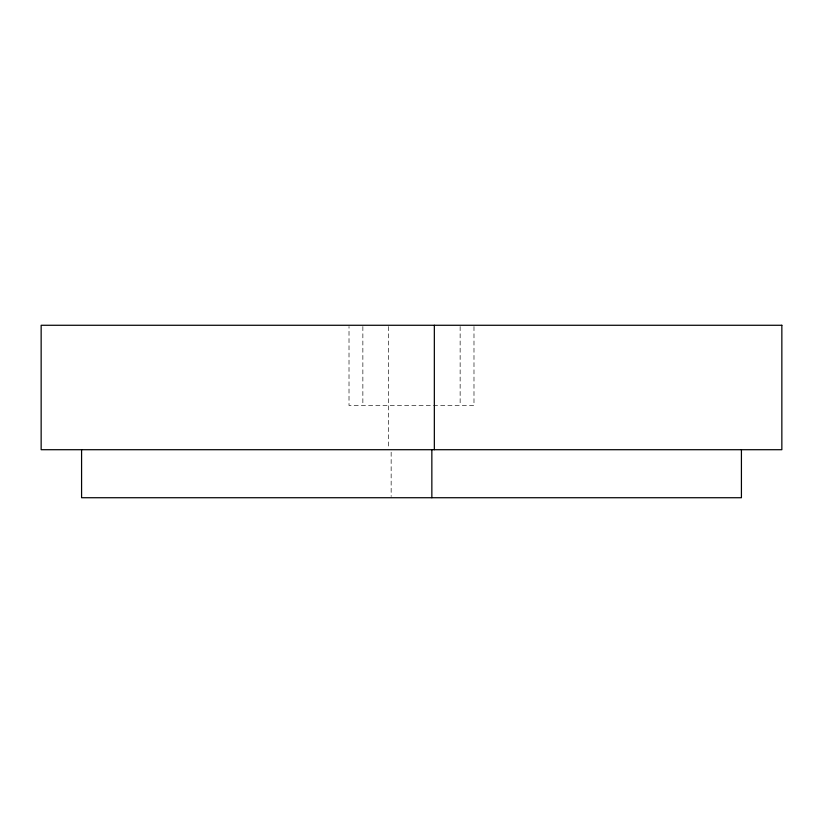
<?xml version="1.0" encoding="UTF-8"?>
<svg xmlns="http://www.w3.org/2000/svg" width="823" height="823" viewBox="0 0 823 823"><rect width="100%" height="100%" fill="white"/><g stroke="black" fill="none" stroke-linecap="round" stroke-linejoin="round"><path stroke-width="0.62" stroke-dasharray="4.12 3.09" d="M473.986 326.546L473.986 405.492L349.014 405.492L349.014 326.546M460.139 326.546L460.139 405.492M391.151 452.228L391.151 496.464M388.662 326.556L388.662 448.422M362.861 326.546L362.861 405.492"/><path stroke-width="1.23" d="M741.42 449.708L741.42 497.73L81.58 497.73L81.58 449.708M434.338 325.27L434.338 449.708M431.849 449.708L431.849 497.73M781.85 325.27L41.15 325.27L41.15 449.708L781.85 449.708L781.85 325.27"/></g></svg>
